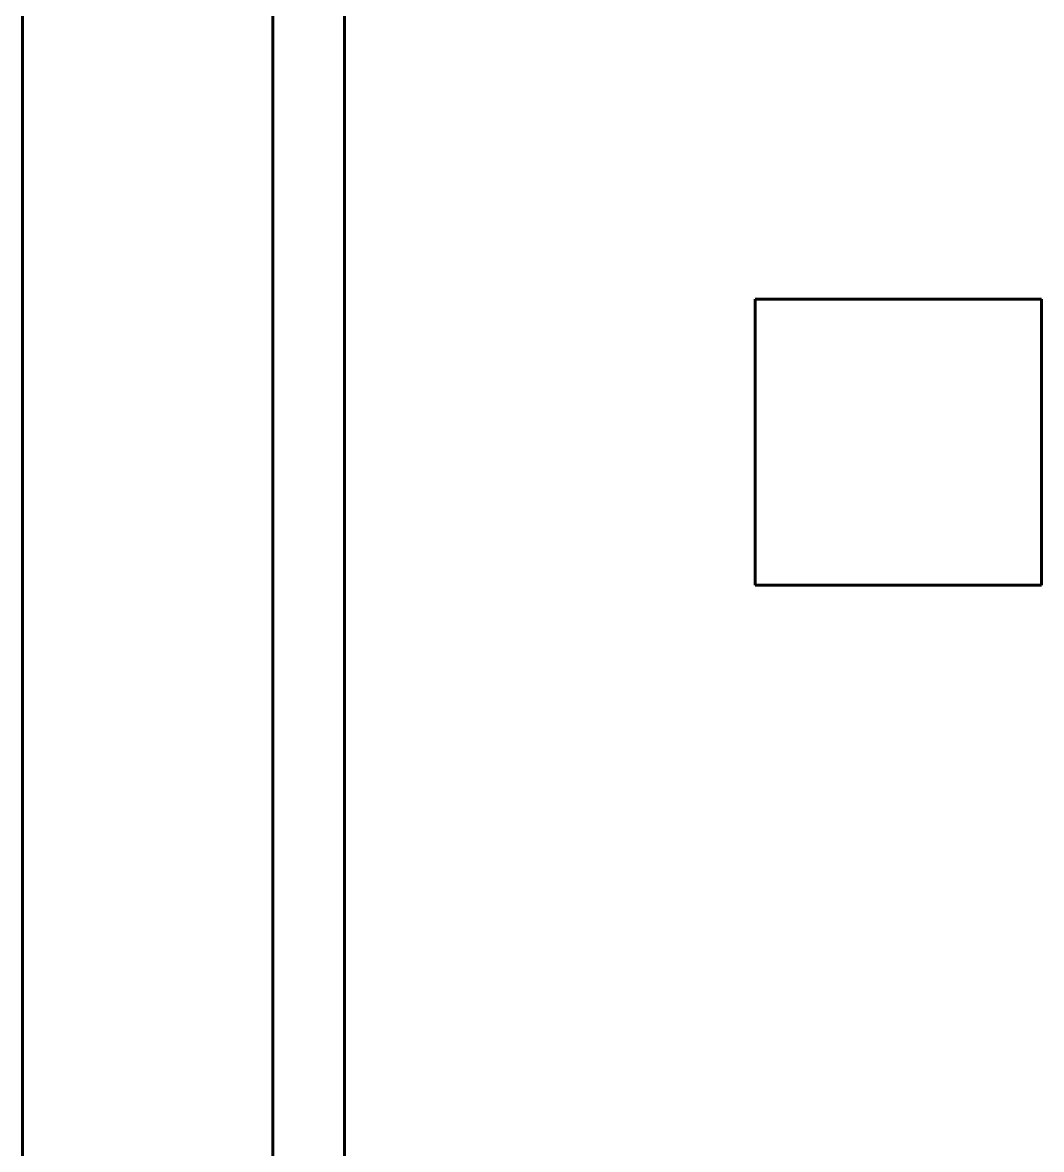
# Model space of a CAD drawing. Extents: x 0 to 297, y 0 to 292.
# Drawn here: x 65.64 to 72.76, y 74.9 to 82.77 of the extents above; entities that cross this region are included whole.
import ezdxf

# ---------------------------------------------------------------- set-up
doc = ezdxf.new("R2010")
doc.units = 0
doc.header["$MEASUREMENT"] = 0
doc.linetypes.add('K5LT_BASIC', pattern=[0])
doc.layers.add('Системный слой', color=7, linetype='Continuous')

# ---------------------------------------------------------------- blocks, each defined once
blk = doc.blocks.new('*U')
at = {"layer": 'Системный слой', "linetype": 'K5LT_BASIC', "lineweight": 60}
for p, q in [((72.7638, 80.8408), (70.7638, 80.8408)), ((70.7638, 80.8408), (70.7638, 78.8408)), ((72.7638, 78.8408), (72.7638, 80.8408)), ((70.7638, 78.8408), (72.7638, 78.8408))]:
    blk.add_line(p, q, dxfattribs=at)

msp = doc.modelspace()

# ---------------------------------------------------------------- linework, layer by layer
at = {"layer": 'Системный слой', "linetype": 'K5LT_BASIC', "lineweight": 60}
for p, q in [((65.6423, 67.0188), (65.6423, 114.5189)), ((67.3918, 69.5189), (67.3918, 89.5189)), ((67.8918, 69.5186), (67.8918, 89.5189)), ((67.8918, 69.5186), (67.8918, 89.5189)), ((67.3918, 82.5186), (67.3918, 69.5189)), ((67.8918, 69.5186), (67.8918, 82.5186))]:
    msp.add_line(p, q, dxfattribs=at)

# ---------------------------------------------------------------- block references
at = {"layer": 'Системный слой'}
msp.add_blockref('*U', (0, 0), dxfattribs=at)
msp.add_blockref('*U', (0, 0), dxfattribs=at)
msp.add_blockref('*U', (0, 0), dxfattribs=at)
msp.add_blockref('*U', (0, 0), dxfattribs=at)
msp.add_blockref('*U', (0, 0), dxfattribs=at)
msp.add_blockref('*U', (0, 0), dxfattribs=at)
msp.add_blockref('*U', (0, 0), dxfattribs=at)
msp.add_blockref('*U', (0, 0), dxfattribs=at)
msp.add_blockref('*U', (0, 0), dxfattribs=at)
msp.add_blockref('*U', (0, 0), dxfattribs=at)
msp.add_blockref('*U', (0, 0), dxfattribs=at)
msp.add_blockref('*U', (0, 0), dxfattribs=at)
msp.add_blockref('*U', (0, 0), dxfattribs=at)
msp.add_blockref('*U', (0, 0), dxfattribs=at)
msp.add_blockref('*U', (0, 0), dxfattribs=at)
msp.add_blockref('*U', (0, 0), dxfattribs=at)
msp.add_blockref('*U', (0, 0), dxfattribs=at)
msp.add_blockref('*U', (0, 0), dxfattribs=at)
msp.add_blockref('*U', (0, 0), dxfattribs=at)
msp.add_blockref('*U', (0, 0), dxfattribs=at)
msp.add_blockref('*U', (0, 0), dxfattribs=at)
msp.add_blockref('*U', (0, 0), dxfattribs=at)
msp.add_blockref('*U', (0, 0), dxfattribs=at)
msp.add_blockref('*U', (0, 0), dxfattribs=at)
msp.add_blockref('*U', (0, 0), dxfattribs=at)
msp.add_blockref('*U', (0, 0), dxfattribs=at)
msp.add_blockref('*U', (0, 0), dxfattribs=at)
msp.add_blockref('*U', (0, 0), dxfattribs=at)
msp.add_blockref('*U', (0, 0), dxfattribs=at)
msp.add_blockref('*U', (0, 0), dxfattribs=at)
msp.add_blockref('*U', (0, 0), dxfattribs=at)
msp.add_blockref('*U', (0, 0), dxfattribs=at)
msp.add_blockref('*U', (0, 0), dxfattribs=at)
msp.add_blockref('*U', (0, 0), dxfattribs=at)
msp.add_blockref('*U', (0, 0), dxfattribs=at)
msp.add_blockref('*U', (0, 0), dxfattribs=at)
msp.add_blockref('*U', (0, 0), dxfattribs=at)
msp.add_blockref('*U', (0, 0), dxfattribs=at)
msp.add_blockref('*U', (0, 0), dxfattribs=at)
msp.add_blockref('*U', (0, 0), dxfattribs=at)
msp.add_blockref('*U', (0, 0), dxfattribs=at)
msp.add_blockref('*U', (0, 0), dxfattribs=at)
msp.add_blockref('*U', (0, 0), dxfattribs=at)
msp.add_blockref('*U', (0, 0), dxfattribs=at)
msp.add_blockref('*U', (0, 0), dxfattribs=at)
msp.add_blockref('*U', (0, 0), dxfattribs=at)
msp.add_blockref('*U', (0, 0), dxfattribs=at)
msp.add_blockref('*U', (0, 0), dxfattribs=at)
msp.add_blockref('*U', (0, 0), dxfattribs=at)
msp.add_blockref('*U', (0, 0), dxfattribs=at)
msp.add_blockref('*U', (0, 0), dxfattribs=at)
msp.add_blockref('*U', (0, 0), dxfattribs=at)
msp.add_blockref('*U', (0, 0), dxfattribs=at)
msp.add_blockref('*U', (0, 0), dxfattribs=at)
msp.add_blockref('*U', (0, 0), dxfattribs=at)
msp.add_blockref('*U', (0, 0), dxfattribs=at)
msp.add_blockref('*U', (0, 0), dxfattribs=at)
msp.add_blockref('*U', (0, 0), dxfattribs=at)
msp.add_blockref('*U', (0, 0), dxfattribs=at)
msp.add_blockref('*U', (0, 0), dxfattribs=at)
msp.add_blockref('*U', (0, 0), dxfattribs=at)
msp.add_blockref('*U', (0, 0), dxfattribs=at)
msp.add_blockref('*U', (0, 0), dxfattribs=at)
msp.add_blockref('*U', (0, 0), dxfattribs=at)
msp.add_blockref('*U', (0, 0), dxfattribs=at)
msp.add_blockref('*U', (0, 0), dxfattribs=at)
msp.add_blockref('*U', (0, 0), dxfattribs=at)
msp.add_blockref('*U', (0, 0), dxfattribs=at)
msp.add_blockref('*U', (0, 0), dxfattribs=at)
msp.add_blockref('*U', (0, 0), dxfattribs=at)
msp.add_blockref('*U', (0, 0), dxfattribs=at)
msp.add_blockref('*U', (0, 0), dxfattribs=at)
msp.add_blockref('*U', (0, 0), dxfattribs=at)
msp.add_blockref('*U', (0, 0), dxfattribs=at)
msp.add_blockref('*U', (0, 0), dxfattribs=at)
msp.add_blockref('*U', (0, 0), dxfattribs=at)
msp.add_blockref('*U', (0, 0), dxfattribs=at)
msp.add_blockref('*U', (0, 0), dxfattribs=at)
msp.add_blockref('*U', (0, 0), dxfattribs=at)
msp.add_blockref('*U', (0, 0), dxfattribs=at)
msp.add_blockref('*U', (0, 0), dxfattribs=at)
msp.add_blockref('*U', (0, 0), dxfattribs=at)
msp.add_blockref('*U', (0, 0), dxfattribs=at)
msp.add_blockref('*U', (0, 0), dxfattribs=at)
msp.add_blockref('*U', (0, 0), dxfattribs=at)
msp.add_blockref('*U', (0, 0), dxfattribs=at)
msp.add_blockref('*U', (0, 0), dxfattribs=at)
msp.add_blockref('*U', (0, 0), dxfattribs=at)
msp.add_blockref('*U', (0, 0), dxfattribs=at)
msp.add_blockref('*U', (0, 0), dxfattribs=at)
msp.add_blockref('*U', (0, 0), dxfattribs=at)
msp.add_blockref('*U', (0, 0), dxfattribs=at)
msp.add_blockref('*U', (0, 0), dxfattribs=at)
msp.add_blockref('*U', (0, 0), dxfattribs=at)
msp.add_blockref('*U', (0, 0), dxfattribs=at)
msp.add_blockref('*U', (0, 0), dxfattribs=at)
msp.add_blockref('*U', (0, 0), dxfattribs=at)
msp.add_blockref('*U', (0, 0), dxfattribs=at)
msp.add_blockref('*U', (0, 0), dxfattribs=at)
msp.add_blockref('*U', (0, 0), dxfattribs=at)
msp.add_blockref('*U', (0, 0), dxfattribs=at)
msp.add_blockref('*U', (0, 0), dxfattribs=at)
msp.add_blockref('*U', (0, 0), dxfattribs=at)
msp.add_blockref('*U', (0, 0), dxfattribs=at)
msp.add_blockref('*U', (0, 0), dxfattribs=at)
msp.add_blockref('*U', (0, 0), dxfattribs=at)
msp.add_blockref('*U', (0, 0), dxfattribs=at)
msp.add_blockref('*U', (0, 0), dxfattribs=at)
msp.add_blockref('*U', (0, 0), dxfattribs=at)
msp.add_blockref('*U', (0, 0), dxfattribs=at)
msp.add_blockref('*U', (0, 0), dxfattribs=at)
msp.add_blockref('*U', (0, 0), dxfattribs=at)
msp.add_blockref('*U', (0, 0), dxfattribs=at)
msp.add_blockref('*U', (0, 0), dxfattribs=at)
msp.add_blockref('*U', (0, 0), dxfattribs=at)
msp.add_blockref('*U', (0, 0), dxfattribs=at)
msp.add_blockref('*U', (0, 0), dxfattribs=at)
msp.add_blockref('*U', (0, 0), dxfattribs=at)
msp.add_blockref('*U', (0, 0), dxfattribs=at)
msp.add_blockref('*U', (0, 0), dxfattribs=at)
msp.add_blockref('*U', (0, 0), dxfattribs=at)
msp.add_blockref('*U', (0, 0), dxfattribs=at)
msp.add_blockref('*U', (0, 0), dxfattribs=at)
msp.add_blockref('*U', (0, 0), dxfattribs=at)
msp.add_blockref('*U', (0, 0), dxfattribs=at)
msp.add_blockref('*U', (0, 0), dxfattribs=at)
msp.add_blockref('*U', (0, 0), dxfattribs=at)
msp.add_blockref('*U', (0, 0), dxfattribs=at)
msp.add_blockref('*U', (0, 0), dxfattribs=at)
msp.add_blockref('*U', (0, 0), dxfattribs=at)
msp.add_blockref('*U', (0, 0), dxfattribs=at)
msp.add_blockref('*U', (0, 0), dxfattribs=at)
msp.add_blockref('*U', (0, 0), dxfattribs=at)
msp.add_blockref('*U', (0, 0), dxfattribs=at)
msp.add_blockref('*U', (0, 0), dxfattribs=at)
msp.add_blockref('*U', (0, 0), dxfattribs=at)
msp.add_blockref('*U', (0, 0), dxfattribs=at)
msp.add_blockref('*U', (0, 0), dxfattribs=at)
msp.add_blockref('*U', (0, 0), dxfattribs=at)
msp.add_blockref('*U', (0, 0), dxfattribs=at)
msp.add_blockref('*U', (0, 0), dxfattribs=at)
msp.add_blockref('*U', (0, 0), dxfattribs=at)
msp.add_blockref('*U', (0, 0), dxfattribs=at)
msp.add_blockref('*U', (0, 0), dxfattribs=at)
msp.add_blockref('*U', (0, 0), dxfattribs=at)
msp.add_blockref('*U', (0, 0), dxfattribs=at)
msp.add_blockref('*U', (0, 0), dxfattribs=at)
msp.add_blockref('*U', (0, 0), dxfattribs=at)
msp.add_blockref('*U', (0, 0), dxfattribs=at)
msp.add_blockref('*U', (0, 0), dxfattribs=at)
msp.add_blockref('*U', (0, 0), dxfattribs=at)
msp.add_blockref('*U', (0, 0), dxfattribs=at)
msp.add_blockref('*U', (0, 0), dxfattribs=at)
msp.add_blockref('*U', (0, 0), dxfattribs=at)
msp.add_blockref('*U', (0, 0), dxfattribs=at)
msp.add_blockref('*U', (0, 0), dxfattribs=at)
msp.add_blockref('*U', (0, 0), dxfattribs=at)
msp.add_blockref('*U', (0, 0), dxfattribs=at)
msp.add_blockref('*U', (0, 0), dxfattribs=at)
msp.add_blockref('*U', (0, 0), dxfattribs=at)
msp.add_blockref('*U', (0, 0), dxfattribs=at)
msp.add_blockref('*U', (0, 0), dxfattribs=at)
msp.add_blockref('*U', (0, 0), dxfattribs=at)
msp.add_blockref('*U', (0, 0), dxfattribs=at)
msp.add_blockref('*U', (0, 0), dxfattribs=at)
msp.add_blockref('*U', (0, 0), dxfattribs=at)
msp.add_blockref('*U', (0, 0), dxfattribs=at)
msp.add_blockref('*U', (0, 0), dxfattribs=at)
msp.add_blockref('*U', (0, 0), dxfattribs=at)
msp.add_blockref('*U', (0, 0), dxfattribs=at)
msp.add_blockref('*U', (0, 0), dxfattribs=at)
msp.add_blockref('*U', (0, 0), dxfattribs=at)
msp.add_blockref('*U', (0, 0), dxfattribs=at)
msp.add_blockref('*U', (0, 0), dxfattribs=at)
msp.add_blockref('*U', (0, 0), dxfattribs=at)
msp.add_blockref('*U', (0, 0), dxfattribs=at)
msp.add_blockref('*U', (0, 0), dxfattribs=at)
msp.add_blockref('*U', (0, 0), dxfattribs=at)
msp.add_blockref('*U', (0, 0), dxfattribs=at)
msp.add_blockref('*U', (0, 0), dxfattribs=at)
msp.add_blockref('*U', (0, 0), dxfattribs=at)
msp.add_blockref('*U', (0, 0), dxfattribs=at)
msp.add_blockref('*U', (0, 0), dxfattribs=at)
msp.add_blockref('*U', (0, 0), dxfattribs=at)
msp.add_blockref('*U', (0, 0), dxfattribs=at)
msp.add_blockref('*U', (0, 0), dxfattribs=at)
msp.add_blockref('*U', (0, 0), dxfattribs=at)
msp.add_blockref('*U', (0, 0), dxfattribs=at)
msp.add_blockref('*U', (0, 0), dxfattribs=at)
msp.add_blockref('*U', (0, 0), dxfattribs=at)
msp.add_blockref('*U', (0, 0), dxfattribs=at)
msp.add_blockref('*U', (0, 0), dxfattribs=at)
msp.add_blockref('*U', (0, 0), dxfattribs=at)
msp.add_blockref('*U', (0, 0), dxfattribs=at)
msp.add_blockref('*U', (0, 0), dxfattribs=at)
msp.add_blockref('*U', (0, 0), dxfattribs=at)
msp.add_blockref('*U', (0, 0), dxfattribs=at)
msp.add_blockref('*U', (0, 0), dxfattribs=at)
msp.add_blockref('*U', (0, 0), dxfattribs=at)
msp.add_blockref('*U', (0, 0), dxfattribs=at)
msp.add_blockref('*U', (0, 0), dxfattribs=at)
msp.add_blockref('*U', (0, 0), dxfattribs=at)
msp.add_blockref('*U', (0, 0), dxfattribs=at)
msp.add_blockref('*U', (0, 0), dxfattribs=at)
msp.add_blockref('*U', (0, 0), dxfattribs=at)
msp.add_blockref('*U', (0, 0), dxfattribs=at)
msp.add_blockref('*U', (0, 0), dxfattribs=at)
msp.add_blockref('*U', (0, 0), dxfattribs=at)
msp.add_blockref('*U', (0, 0), dxfattribs=at)
msp.add_blockref('*U', (0, 0), dxfattribs=at)
msp.add_blockref('*U', (0, 0), dxfattribs=at)
msp.add_blockref('*U', (0, 0), dxfattribs=at)
msp.add_blockref('*U', (0, 0), dxfattribs=at)
msp.add_blockref('*U', (0, 0), dxfattribs=at)
msp.add_blockref('*U', (0, 0), dxfattribs=at)
msp.add_blockref('*U', (0, 0), dxfattribs=at)
msp.add_blockref('*U', (0, 0), dxfattribs=at)
msp.add_blockref('*U', (0, 0), dxfattribs=at)
msp.add_blockref('*U', (0, 0), dxfattribs=at)
msp.add_blockref('*U', (0, 0), dxfattribs=at)
msp.add_blockref('*U', (0, 0), dxfattribs=at)
msp.add_blockref('*U', (0, 0), dxfattribs=at)
msp.add_blockref('*U', (0, 0), dxfattribs=at)
msp.add_blockref('*U', (0, 0), dxfattribs=at)
msp.add_blockref('*U', (0, 0), dxfattribs=at)
msp.add_blockref('*U', (0, 0), dxfattribs=at)
msp.add_blockref('*U', (0, 0), dxfattribs=at)
msp.add_blockref('*U', (0, 0), dxfattribs=at)
msp.add_blockref('*U', (0, 0), dxfattribs=at)
msp.add_blockref('*U', (0, 0), dxfattribs=at)
msp.add_blockref('*U', (0, 0), dxfattribs=at)
msp.add_blockref('*U', (0, 0), dxfattribs=at)
msp.add_blockref('*U', (0, 0), dxfattribs=at)
msp.add_blockref('*U', (0, 0), dxfattribs=at)
msp.add_blockref('*U', (0, 0), dxfattribs=at)
msp.add_blockref('*U', (0, 0), dxfattribs=at)
msp.add_blockref('*U', (0, 0), dxfattribs=at)
msp.add_blockref('*U', (0, 0), dxfattribs=at)
msp.add_blockref('*U', (0, 0), dxfattribs=at)
msp.add_blockref('*U', (0, 0), dxfattribs=at)
msp.add_blockref('*U', (0, 0), dxfattribs=at)
msp.add_blockref('*U', (0, 0), dxfattribs=at)
msp.add_blockref('*U', (0, 0), dxfattribs=at)
msp.add_blockref('*U', (0, 0), dxfattribs=at)
msp.add_blockref('*U', (0, 0), dxfattribs=at)
msp.add_blockref('*U', (0, 0), dxfattribs=at)
msp.add_blockref('*U', (0, 0), dxfattribs=at)
msp.add_blockref('*U', (0, 0), dxfattribs=at)
msp.add_blockref('*U', (0, 0), dxfattribs=at)
msp.add_blockref('*U', (0, 0), dxfattribs=at)
msp.add_blockref('*U', (0, 0), dxfattribs=at)
msp.add_blockref('*U', (0, 0), dxfattribs=at)
msp.add_blockref('*U', (0, 0), dxfattribs=at)
msp.add_blockref('*U', (0, 0), dxfattribs=at)
msp.add_blockref('*U', (0, 0), dxfattribs=at)
msp.add_blockref('*U', (0, 0), dxfattribs=at)
msp.add_blockref('*U', (0, 0), dxfattribs=at)
msp.add_blockref('*U', (0, 0), dxfattribs=at)
msp.add_blockref('*U', (0, 0), dxfattribs=at)
msp.add_blockref('*U', (0, 0), dxfattribs=at)
msp.add_blockref('*U', (0, 0), dxfattribs=at)
msp.add_blockref('*U', (0, 0), dxfattribs=at)
msp.add_blockref('*U', (0, 0), dxfattribs=at)
msp.add_blockref('*U', (0, 0), dxfattribs=at)
msp.add_blockref('*U', (0, 0), dxfattribs=at)
msp.add_blockref('*U', (0, 0), dxfattribs=at)
msp.add_blockref('*U', (0, 0), dxfattribs=at)
msp.add_blockref('*U', (0, 0), dxfattribs=at)
msp.add_blockref('*U', (0, 0), dxfattribs=at)
msp.add_blockref('*U', (0, 0), dxfattribs=at)
msp.add_blockref('*U', (0, 0), dxfattribs=at)
msp.add_blockref('*U', (0, 0), dxfattribs=at)
msp.add_blockref('*U', (0, 0), dxfattribs=at)
msp.add_blockref('*U', (0, 0), dxfattribs=at)
msp.add_blockref('*U', (0, 0), dxfattribs=at)
msp.add_blockref('*U', (0, 0), dxfattribs=at)
msp.add_blockref('*U', (0, 0), dxfattribs=at)
msp.add_blockref('*U', (0, 0), dxfattribs=at)
msp.add_blockref('*U', (0, 0), dxfattribs=at)
msp.add_blockref('*U', (0, 0), dxfattribs=at)
msp.add_blockref('*U', (0, 0), dxfattribs=at)
msp.add_blockref('*U', (0, 0), dxfattribs=at)
msp.add_blockref('*U', (0, 0), dxfattribs=at)
msp.add_blockref('*U', (0, 0), dxfattribs=at)
msp.add_blockref('*U', (0, 0), dxfattribs=at)
msp.add_blockref('*U', (0, 0), dxfattribs=at)
msp.add_blockref('*U', (0, 0), dxfattribs=at)
msp.add_blockref('*U', (0, 0), dxfattribs=at)
msp.add_blockref('*U', (0, 0), dxfattribs=at)
msp.add_blockref('*U', (0, 0), dxfattribs=at)
msp.add_blockref('*U', (0, 0), dxfattribs=at)
msp.add_blockref('*U', (0, 0), dxfattribs=at)
msp.add_blockref('*U', (0, 0), dxfattribs=at)
msp.add_blockref('*U', (0, 0), dxfattribs=at)
msp.add_blockref('*U', (0, 0), dxfattribs=at)
msp.add_blockref('*U', (0, 0), dxfattribs=at)
msp.add_blockref('*U', (0, 0), dxfattribs=at)
msp.add_blockref('*U', (0, 0), dxfattribs=at)
msp.add_blockref('*U', (0, 0), dxfattribs=at)
msp.add_blockref('*U', (0, 0), dxfattribs=at)
msp.add_blockref('*U', (0, 0), dxfattribs=at)
msp.add_blockref('*U', (0, 0), dxfattribs=at)
msp.add_blockref('*U', (0, 0), dxfattribs=at)
msp.add_blockref('*U', (0, 0), dxfattribs=at)
msp.add_blockref('*U', (0, 0), dxfattribs=at)
msp.add_blockref('*U', (0, 0), dxfattribs=at)
msp.add_blockref('*U', (0, 0), dxfattribs=at)
msp.add_blockref('*U', (0, 0), dxfattribs=at)
msp.add_blockref('*U', (0, 0), dxfattribs=at)
msp.add_blockref('*U', (0, 0), dxfattribs=at)
msp.add_blockref('*U', (0, 0), dxfattribs=at)
msp.add_blockref('*U', (0, 0), dxfattribs=at)
msp.add_blockref('*U', (0, 0), dxfattribs=at)
msp.add_blockref('*U', (0, 0), dxfattribs=at)
msp.add_blockref('*U', (0, 0), dxfattribs=at)
msp.add_blockref('*U', (0, 0), dxfattribs=at)
msp.add_blockref('*U', (0, 0), dxfattribs=at)
msp.add_blockref('*U', (0, 0), dxfattribs=at)
msp.add_blockref('*U', (0, 0), dxfattribs=at)
msp.add_blockref('*U', (0, 0), dxfattribs=at)
msp.add_blockref('*U', (0, 0), dxfattribs=at)
msp.add_blockref('*U', (0, 0), dxfattribs=at)
msp.add_blockref('*U', (0, 0), dxfattribs=at)
msp.add_blockref('*U', (0, 0), dxfattribs=at)
msp.add_blockref('*U', (0, 0), dxfattribs=at)
msp.add_blockref('*U', (0, 0), dxfattribs=at)
msp.add_blockref('*U', (0, 0), dxfattribs=at)
msp.add_blockref('*U', (0, 0), dxfattribs=at)
msp.add_blockref('*U', (0, 0), dxfattribs=at)
msp.add_blockref('*U', (0, 0), dxfattribs=at)
msp.add_blockref('*U', (0, 0), dxfattribs=at)
msp.add_blockref('*U', (0, 0), dxfattribs=at)
msp.add_blockref('*U', (0, 0), dxfattribs=at)
msp.add_blockref('*U', (0, 0), dxfattribs=at)
msp.add_blockref('*U', (0, 0), dxfattribs=at)
msp.add_blockref('*U', (0, 0), dxfattribs=at)
msp.add_blockref('*U', (0, 0), dxfattribs=at)
msp.add_blockref('*U', (0, 0), dxfattribs=at)
msp.add_blockref('*U', (0, 0), dxfattribs=at)
msp.add_blockref('*U', (0, 0), dxfattribs=at)
msp.add_blockref('*U', (0, 0), dxfattribs=at)
msp.add_blockref('*U', (0, 0), dxfattribs=at)
msp.add_blockref('*U', (0, 0), dxfattribs=at)
msp.add_blockref('*U', (0, 0), dxfattribs=at)
msp.add_blockref('*U', (0, 0), dxfattribs=at)
msp.add_blockref('*U', (0, 0), dxfattribs=at)
msp.add_blockref('*U', (0, 0), dxfattribs=at)
msp.add_blockref('*U', (0, 0), dxfattribs=at)
msp.add_blockref('*U', (0, 0), dxfattribs=at)
msp.add_blockref('*U', (0, 0), dxfattribs=at)
msp.add_blockref('*U', (0, 0), dxfattribs=at)
msp.add_blockref('*U', (0, 0), dxfattribs=at)
msp.add_blockref('*U', (0, 0), dxfattribs=at)
msp.add_blockref('*U', (0, 0), dxfattribs=at)
msp.add_blockref('*U', (0, 0), dxfattribs=at)
msp.add_blockref('*U', (0, 0), dxfattribs=at)
msp.add_blockref('*U', (0, 0), dxfattribs=at)
msp.add_blockref('*U', (0, 0), dxfattribs=at)
msp.add_blockref('*U', (0, 0), dxfattribs=at)
msp.add_blockref('*U', (0, 0), dxfattribs=at)
msp.add_blockref('*U', (0, 0), dxfattribs=at)
msp.add_blockref('*U', (0, 0), dxfattribs=at)
msp.add_blockref('*U', (0, 0), dxfattribs=at)
msp.add_blockref('*U', (0, 0), dxfattribs=at)

doc.saveas('drawing.dxf')
